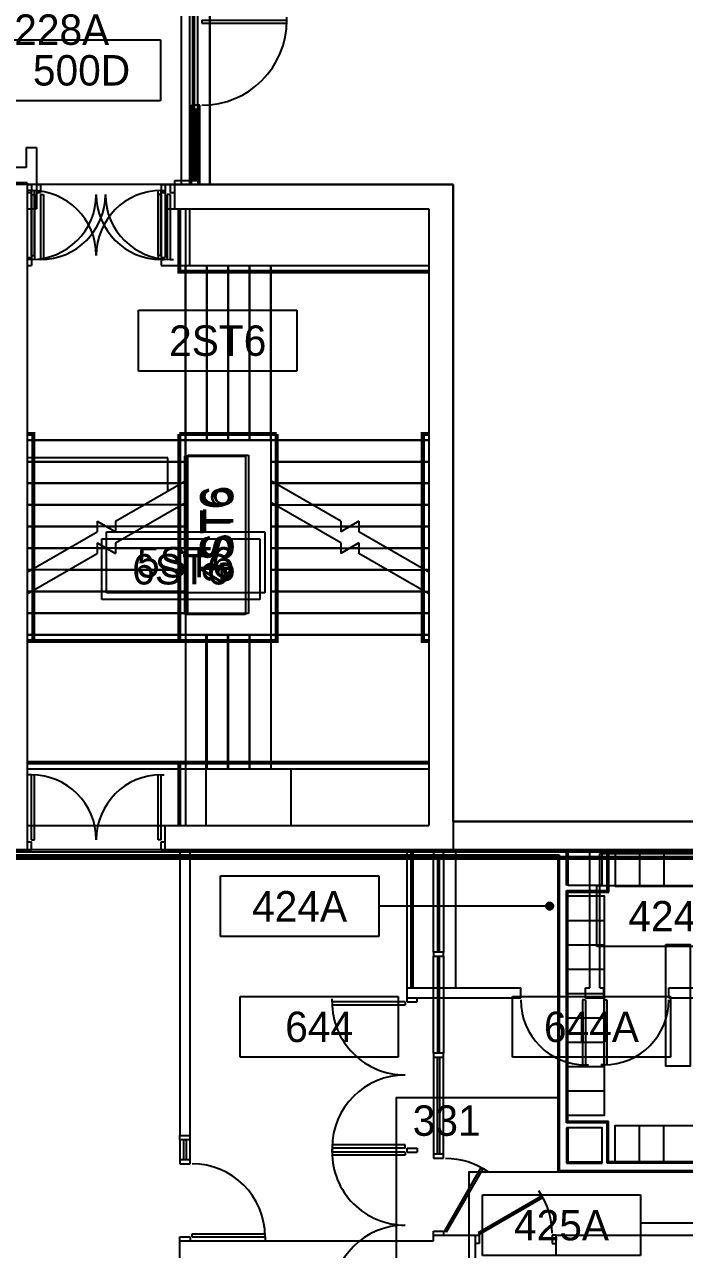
# Model space of a CAD drawing. Header units: inches. Extents: x -219 to 4035, y -10 to 4981.
# Drawn here: x 2776 to 3101, y 2715 to 3319 of the extents above; entities that cross this region are included whole.
import ezdxf
from ezdxf.enums import TextEntityAlignment as Align

# ---------------------------------------------------------------- set-up
doc = ezdxf.new("R2010")
doc.units = ezdxf.units.IN
doc.header["$LTSCALE"] = 48
doc.header["$MEASUREMENT"] = 0
doc.layers.get('0').update_dxf_attribs({"color": 13, "linetype": 'CONTINUOUS'})
for name, color, linetype in [('F1-BLDG3', 161, 'CONTINUOUS'), ('F2-BLDG1', 7, 'CONTINUOUS'), ('F2-BLDG3', 161, 'CONTINUOUS'), ('F2-BLDG4', 2, 'CONTINUOUS'), ('F2-BRKLINE', 201, 'CONTINUOUS'), ('f2-casework1', 4, 'CONTINUOUS'), ('f2-casework2', 8, 'CONTINUOUS'), ('F2-DOOR1', 3, 'CONTINUOUS'), ('f2-handrail', 3, 'CONTINUOUS'), ('F2-RMNOS', 3, 'CONTINUOUS'), ('F2-STAIR1', 24, 'CONTINUOUS'), ('F2-WINDOW1', 1, 'CONTINUOUS'), ('F2-WINDOW2', 4, 'CONTINUOUS'), ('F3-BLDG1', 7, 'CONTINUOUS'), ('F3-BLDG4', 2, 'CONTINUOUS'), ('F3-BRKLINE', 201, 'CONTINUOUS'), ('F3-DOOR1', 3, 'CONTINUOUS'), ('F3-DOORJMB', 32, 'CONTINUOUS'), ('f3-handrail', 3, 'CONTINUOUS'), ('F3-RMNOS', 3, 'CONTINUOUS'), ('F3-STAIR1', 24, 'CONTINUOUS'), ('F3-WINDOW1', 1, 'CONTINUOUS'), ('F4-BLDG1', 7, 'CONTINUOUS'), ('F4-BLDG3', 161, 'CONTINUOUS'), ('F4-BLDG4', 2, 'CONTINUOUS'), ('F4-BRKLINE', 201, 'CONTINUOUS'), ('F4-DOOR1', 3, 'CONTINUOUS'), ('F4-DOORJMB', 32, 'CONTINUOUS'), ('f4-handrail', 3, 'CONTINUOUS'), ('F4-RMNOS', 3, 'CONTINUOUS'), ('F4-STAIR1', 24, 'CONTINUOUS'), ('F4-WINDOW1', 1, 'CONTINUOUS'), ('F4-WINDOW2', 4, 'CONTINUOUS'), ('F5-BLDG1', 7, 'CONTINUOUS'), ('F5-BLDG3', 161, 'CONTINUOUS'), ('F5-BLDG4', 2, 'CONTINUOUS'), ('F5-BRKLINE', 201, 'CONTINUOUS'), ('F5-DOOR1', 3, 'CONTINUOUS'), ('F5-DOORJMB', 32, 'CONTINUOUS'), ('f5-handrail', 3, 'CONTINUOUS'), ('F5-RMNOS', 3, 'CONTINUOUS'), ('F5-STAIR1', 24, 'CONTINUOUS'), ('F5-WINDOW1', 1, 'CONTINUOUS'), ('F5-WINDOW2', 4, 'CONTINUOUS'), ('F6-BLDG1', 7, 'CONTINUOUS'), ('F6-BLDG3', 161, 'CONTINUOUS'), ('F6-BRKLINE', 201, 'CONTINUOUS'), ('F6-DOOR1', 3, 'CONTINUOUS'), ('F6-DOORJMB', 32, 'CONTINUOUS'), ('f6-handrail', 3, 'CONTINUOUS'), ('F6-RMNOS', 3, 'CONTINUOUS'), ('F6-STAIR1', 24, 'CONTINUOUS'), ('F6-WINDOW1', 1, 'CONTINUOUS'), ('F6-WINDOW2', 4, 'CONTINUOUS')]:
    doc.layers.add(name, color=color, linetype=linetype)
doc.layers.add('F2-Bldg1A', color=8, linetype='CONTINUOUS', plot=False)
doc.layers.add('F3-Bldg1A', color=8, linetype='CONTINUOUS', plot=False)
doc.styles.add('ORIG-RMNOS', font='noting.shx')
doc.styles.add('RMNOS', font='noting.shx')

# ---------------------------------------------------------------- blocks, each defined once
blk = doc.blocks.new('ADR-32DL')
for p, q in [((0, 33), (-1.5, 33)), ((0, 1), (0, 33)), ((1.5, 1), (1.5, 32.96)), ((62.5, 1), (62.5, 32.96)), ((64, 1), (64, 33)), ((64, 33), (65.5, 33)), ((0, 1), (1.5, 1)), ((64, 1), (62.5, 1))]:
    blk.add_line(p, q)
for centre, start, end in [((0, 1), 0, 90), ((64, 1), 90, 180)]:
    blk.add_arc(centre, 32, start, end)
blk = doc.blocks.new('ADR-36DL')
for p, q in [((0, 37), (-1.5, 37)), ((0, 1), (0, 37)), ((1.5, 1), (1.5, 36.97)), ((70.5, 1), (70.5, 36.97)), ((72, 1), (72, 37)), ((72, 37), (73.5, 37)), ((0, 1), (1.5, 1)), ((72, 1), (70.5, 1))]:
    blk.add_line(p, q)
for centre, start, end in [((0, 1), 0, 90), ((72, 1), 90, 180)]:
    blk.add_arc(centre, 36, start, end)
blk = doc.blocks.new('ADR-32R')
for p, q in [((-1.5, 1), (-1.5, 32.96)), ((0, 1), (0, 33)), ((0, 33), (1.5, 33)), ((0, 1), (-1.5, 1))]:
    blk.add_line(p, q)
blk.add_arc((0, 1), 32, 90, 180)
blk = doc.blocks.new('ADR-32L')
for p, q in [((0, 33), (-1.5, 33)), ((0, 1), (0, 33)), ((1.5, 1), (1.5, 32.96)), ((0, 1), (1.5, 1))]:
    blk.add_line(p, q)
blk.add_arc((0, 1), 32, 0, 90)
blk = doc.blocks.new('ADR-36R')
for p, q in [((-1.5, 1), (-1.5, 36.97)), ((0, 1), (0, 37)), ((0, 37), (1.5, 37)), ((0, 1), (-1.5, 1))]:
    blk.add_line(p, q)
blk.add_arc((0, 1), 36, 90, 180)
blk = doc.blocks.new('BDR-36')
for p, q in [((-0.25, 1.43), (30.93, 19.43)), ((0.25, 0.57), (31.43, 18.57)), ((-0.25, 1.43), (0.25, 0.57))]:
    blk.add_line(p, q)
blk.add_arc((0, 1), 36, 0, 35.35195)
blk = doc.blocks.new('rmnos')
at = {"color": 11}
for p, q in [((-0.40625, 0.15625), (0.40625, 0.15625)), ((-0.40625, -0.15625), (-0.40625, 0.15625)), ((0.40625, 0.15625), (0.40625, -0.15625)), ((0.40625, -0.15625), (-0.40625, -0.15625))]:
    blk.add_line(p, q, dxfattribs=at)
at = {"color": 9, "style": 'ORIG-RMNOS'}
blk.add_attdef('ROOM', text='', height=0.15625, dxfattribs=at).set_placement((0, 0), align=Align.MIDDLE)
blk = doc.blocks.new('ADR-42L')
for p, q in [((0, 43), (-1.5, 43)), ((0, 1), (0, 43)), ((1.5, 1), (1.5, 42.97)), ((0, 1), (1.5, 1))]:
    blk.add_line(p, q)
blk.add_arc((0, 1), 42, 0, 90)
blk = doc.blocks.new('RMNOS-1')
at = {"color": 9, "style": 'RMNOS'}
blk.add_attdef('ROOM', text='', height=0.1562, dxfattribs=at).set_placement((0, 0), align=Align.MIDDLE)

msp = doc.modelspace()

# ---------------------------------------------------------------- linework, layer by layer
at = {"layer": 'F1-BLDG3'}
for p, q in [((2987, 3240.5), (2729, 3240.5)), ((2987, 2926.5), (2987, 3240.5)), ((3129, 2926.5), (2987, 2926.5))]:
    msp.add_line(p, q, dxfattribs=at)
at = {"layer": 'F2-BLDG1'}
for p, q in [((2729, 3241.25), (2777, 3241.25)), ((2777, 3241.25), (2777, 3204.5)), ((2845, 3240.5), (2987, 3240.5)), ((2845, 3240.5), (2845, 3204.5)), ((2987, 3240.5), (2987, 2926.5)), ((2857, 3228.5), (2975, 3228.5)), ((2857, 3228.5), (2857, 3200.5)), ((2975, 3228.5), (2975, 2924.5)), ((2777, 3204.5), (2779, 3204.5)), ((2777, 3200.5), (2777, 3114.5)), ((2777, 3200.5), (2779, 3200.5)), ((2779, 3204.5), (2779, 3200.5)), ((2843, 3204.5), (2845, 3204.5)), ((2843, 3204.5), (2843, 3200.5)), ((2843, 3200.5), (2857, 3200.5)), ((2855, 3114.5), (2777, 3114.5)), ((2855, 3094.35), (2855, 3114.5)), ((2777, 3105.75), (2777, 2924.5)), ((2846.25, 3105.75), (2777, 3105.75)), ((2846.25, 3089.3), (2846.25, 3105.75)), ((2777, 2924.5), (2975, 2924.5)), ((2777, 2924.5), (2975, 2924.5)), ((2987, 2926.5), (3129, 2926.5)), ((3063.76, 2891.62), (3063.76, 2912.5)), ((3063.76, 2912.5), (3396, 2912.5)), ((2713.87, 2909.37), (3038.63, 2909.37)), ((3038.63, 2909.37), (3038.63, 2753.75)), ((3043.51, 2778.62), (3043.51, 2891.62)), ((3043.51, 2891.62), (3063.76, 2891.62)), ((3063.51, 2778.62), (3043.51, 2778.62)), ((3063.51, 2758.62), (3063.51, 2778.62)), ((3038.63, 2753.75), (3295.31, 2753.75)), ((3237.76, 2758.62), (3063.51, 2758.62))]:
    msp.add_line(p, q, dxfattribs=at)
at = {"layer": 'F2-Bldg1A'}
for p, q in [((3043.51, 2912.5), (2717, 2912.5)), ((3042.88, 2895), (3042.88, 2912.5)), ((3060.38, 2912.5), (3063.76, 2912.5)), ((3062.88, 2892.5), (3062.88, 2912.5)), ((3063.51, 2912.5), (3063.51, 2891.87)), ((3063.63, 2891.75), (3063.63, 2912.5)), ((2714.5, 2910), (3039.26, 2910)), ((3039.26, 2910), (3039.26, 2754.37)), ((3043.51, 2895), (3042.88, 2895)), ((3042.88, 2778), (3042.88, 2892.5)), ((3042.88, 2892.5), (3062.88, 2892.5)), ((3063.51, 2891.87), (3043.51, 2891.87)), ((3043.51, 2891.87), (3043.51, 2891.62)), ((3043.51, 2891.75), (3063.63, 2891.75)), ((3062.88, 2778), (3042.88, 2778)), ((3062.88, 2758), (3062.88, 2778)), ((3043.51, 2775.5), (3042.88, 2775.5)), ((3042.88, 2775.5), (3042.88, 2758)), ((3039.26, 2754.37), (3295.94, 2754.37)), ((3042.88, 2758), (3060.38, 2758)), ((3060.38, 2758), (3060.38, 2758.62)), ((3238.38, 2758), (3062.88, 2758))]:
    msp.add_line(p, q, dxfattribs=at)
at = {"layer": 'F2-BLDG3'}
for points in [[(3043.51, 2912.5), (3043.51, 2895), (3060.38, 2895), (3060.38, 2912.5)], [(3043.51, 2758.62), (3060.38, 2758.62), (3060.38, 2775.5), (3043.51, 2775.5)]]:
    msp.add_lwpolyline(points, close=True, dxfattribs=at)
at = {"layer": 'F2-BLDG4'}
for p, q in [((2865, 2952.5), (2865, 2924.5)), ((2907, 2952.5), (2907, 2924.5))]:
    msp.add_line(p, q, dxfattribs=at)
for points in [[(3038.63, 2790.22), (2958.88, 2790.22), (2958.88, 2693.62)], [(2994.88, 2693.62), (2994.88, 2753.75), (3038.63, 2753.75)]]:
    msp.add_lwpolyline(points, dxfattribs=at)
at = {"layer": 'F2-BRKLINE'}
for p, q in [((2820.5, 3074.43), (2855, 3094.35)), ((2820.5, 3063.76), (2855, 3083.68)), ((2811.5, 3074.43), (2811.5, 3069.23)), ((2811.5, 3074.43), (2820.5, 3069.23)), ((2820.5, 3074.43), (2820.5, 3069.23)), ((2777, 3049.31), (2811.5, 3069.23)), ((2811.5, 3063.76), (2820.5, 3058.57)), ((2811.5, 3063.76), (2811.5, 3058.57)), ((2820.5, 3063.76), (2820.5, 3058.57)), ((2777, 3038.65), (2811.5, 3058.57))]:
    msp.add_line(p, q, dxfattribs=at)
at = {"layer": 'f2-casework1'}
for points in [[(3066.76, 2912.5), (3066.76, 2894.5), (3390.76, 2894.5), (3390.76, 2912.5)], [(3043.51, 2781.62), (3061.51, 2781.62), (3061.51, 2889.62), (3043.51, 2889.62)], [(3066.76, 2758.62), (3066.76, 2776.62), (3234.76, 2776.62), (3234.76, 2758.62)]]:
    msp.add_lwpolyline(points, dxfattribs=at)
msp.add_lwpolyline([(3091.76, 2865.87), (3103.76, 2865.87), (3103.76, 2805.87), (3091.76, 2805.87)], close=True, dxfattribs=at)
at = {"layer": 'f2-casework2'}
for p, q in [((3078.76, 2912.5), (3078.76, 2894.5)), ((3090.76, 2912.5), (3090.76, 2894.5)), ((3043.51, 2877.62), (3061.51, 2877.62)), ((3043.51, 2865.62), (3061.51, 2865.62)), ((3043.51, 2853.62), (3061.51, 2853.62)), ((3043.51, 2841.62), (3061.51, 2841.62)), ((3043.51, 2829.62), (3061.51, 2829.62)), ((3043.51, 2817.62), (3061.51, 2817.62)), ((3043.51, 2805.62), (3061.51, 2805.62)), ((3043.51, 2793.62), (3061.51, 2793.62)), ((3078.76, 2758.62), (3078.76, 2776.62)), ((3090.76, 2758.62), (3090.76, 2776.62))]:
    msp.add_line(p, q, dxfattribs=at)
at = {"layer": 'f2-handrail', "const_width": 2}
for points in [[(2900, 3117.5), (2900, 3015.5), (2852, 3015.5), (2852, 3081.95)], [(2975, 3117.5), (2972, 3117.5), (2972, 3015.5), (2975, 3015.5)], [(2780, 3040.38), (2780, 3015.5), (2777, 3015.5)], [(2777, 2955.5), (2975, 2955.5)]]:
    msp.add_lwpolyline(points, dxfattribs=at)
at = {"layer": 'F2-STAIR1'}
for p, q in [((2897, 3114.5), (2897, 2952.5)), ((2897, 3114.5), (2975, 3114.5)), ((2897, 3103.83), (2975, 3103.83)), ((2897, 3093.16), (2975, 3093.16)), ((2852.95, 3082.5), (2855, 3082.5)), ((2855, 3083.68), (2855, 3018.5)), ((2897, 3082.5), (2975, 3082.5)), ((2834.47, 3071.83), (2855, 3071.83)), ((2897, 3071.83), (2975, 3071.83)), ((2811.5, 3061.16), (2816, 3061.16)), ((2820.5, 3061.16), (2855, 3061.16)), ((2897, 3061.16), (2975, 3061.16)), ((2797.53, 3050.5), (2855, 3050.5)), ((2897, 3050.5), (2975, 3050.5)), ((2779.05, 3039.83), (2855, 3039.83)), ((2897, 3039.83), (2975, 3039.83)), ((2777, 3029.17), (2855, 3029.17)), ((2897, 3029.17), (2975, 3029.17)), ((2777, 3018.5), (2975, 3018.5)), ((2865, 3018.5), (2865, 2952.5)), ((2875.67, 3018.5), (2875.67, 2952.5)), ((2886.33, 3018.5), (2886.33, 2952.5)), ((2777, 2952.5), (2975, 2952.5))]:
    msp.add_line(p, q, dxfattribs=at)
at = {"layer": 'F2-WINDOW1'}
for p, q in [((2858, 3277.5), (2858, 3242.5)), ((2859.5, 3277.5), (2859.5, 3242.5)), ((2860.5, 3277.5), (2860.5, 3242.5)), ((2862, 3242.5), (2862, 3277.5))]:
    msp.add_line(p, q, dxfattribs=at)
at = {"layer": 'F2-WINDOW2'}
for p, q in [((2862, 3279.5), (2858, 3279.5)), ((2858, 3277.5), (2858, 3279.5)), ((2862, 3277.5), (2862, 3279.5)), ((2862, 3277.5), (2858, 3277.5)), ((2858, 3240.5), (2858, 3242.5)), ((2858, 3242.5), (2862, 3242.5)), ((2862, 3240.5), (2862, 3242.5))]:
    msp.add_line(p, q, dxfattribs=at)
at = {"layer": 'F3-BLDG1'}
for p, q in [((2714.25, 3241.25), (2777, 3241.25)), ((2777, 3241.25), (2777, 2924.5)), ((2845, 3240.5), (2845, 3228.5)), ((2845, 3240.5), (2857, 3240.5)), ((2857, 3242.5), (2861, 3242.5)), ((2857, 3242.5), (2857, 3240.5)), ((2861, 3242.5), (2861, 3240.5)), ((2861, 3240.5), (2987, 3240.5)), ((2987, 3240.5), (2987, 2926.5)), ((2845, 3228.5), (2975, 3228.5)), ((2975, 3228.5), (2975, 2924.5)), ((2777, 2924.5), (2975, 2924.5)), ((2777, 2924.5), (2975, 2924.5)), ((2987, 2926.5), (3129, 2926.5)), ((2712.55, 2908.12), (3173.55, 2908.12))]:
    msp.add_line(p, q, dxfattribs=at)
at = {"layer": 'F3-Bldg1A'}
for p, q in [((2713.37, 2911.5), (3233.41, 2911.5)), ((3619, 2912.5), (2714.25, 2912.5)), ((3173.55, 2908.37), (2712.55, 2908.37)), ((2712.55, 2908.25), (3173.55, 2908.25)), ((3160.33, 2909), (2713.37, 2909))]:
    msp.add_line(p, q, dxfattribs=at)
at = {"layer": 'F3-BLDG4'}
for p, q in [((2853, 3240.5), (2853, 3359.75)), ((2867, 3240.5), (2867, 3360.5))]:
    msp.add_line(p, q, dxfattribs=at)
at = {"layer": 'F3-BRKLINE'}
for p, q in [((2820.5, 3074.43), (2855, 3094.35)), ((2820.5, 3063.76), (2855, 3083.68)), ((2811.5, 3074.43), (2811.5, 3069.23)), ((2811.5, 3074.43), (2820.5, 3069.23)), ((2820.5, 3074.43), (2820.5, 3069.23)), ((2777, 3049.31), (2811.5, 3069.23)), ((2811.5, 3063.76), (2820.5, 3058.57)), ((2811.5, 3063.76), (2811.5, 3058.57)), ((2820.5, 3063.76), (2820.5, 3058.57)), ((2777, 3038.65), (2811.5, 3058.57))]:
    msp.add_line(p, q, dxfattribs=at)
at = {"layer": 'F3-DOORJMB'}
for p, q in [((2777, 3240.5), (2779, 3240.5)), ((2779, 3240.5), (2779, 3236.5)), ((2843, 3240.5), (2843, 3236.5)), ((2843, 3240.5), (2845, 3240.5)), ((2777, 3236.5), (2779, 3236.5)), ((2843, 3236.5), (2845, 3236.5))]:
    msp.add_line(p, q, dxfattribs=at)
at = {"layer": 'f3-handrail', "const_width": 2}
for points in [[(2975, 3197.5), (2852, 3197.5), (2852, 3228.5)], [(2777, 3117.5), (2780, 3117.5), (2780, 3051.05)], [(2900, 3117.5), (2900, 3015.5), (2852, 3015.5), (2852, 3081.95)], [(2852, 3092.62), (2852, 3117.5)], [(2900, 3117.5), (2852, 3117.5)], [(2975, 3117.5), (2972, 3117.5), (2972, 3015.5), (2975, 3015.5)], [(2780, 3040.38), (2780, 3015.5), (2777, 3015.5)], [(2975, 2955.5), (2852, 2955.5), (2852, 2924.5)]]:
    msp.add_lwpolyline(points, dxfattribs=at)
at = {"layer": 'F3-STAIR1'}
for p, q in [((2855, 3228.5), (2855, 3200.5)), ((2855, 3200.5), (2975, 3200.5)), ((2855, 3200.5), (2855, 3114.5)), ((2865.5, 3200.5), (2865.5, 3114.5)), ((2876, 3200.5), (2876, 3114.5)), ((2886.5, 3200.5), (2886.5, 3114.5)), ((2897, 3200.5), (2897, 3114.5)), ((2777, 3114.5), (2975, 3114.5)), ((2855, 3114.5), (2855, 3094.35)), ((2897, 3114.5), (2897, 3018.5)), ((2777, 3103.83), (2855, 3103.83)), ((2897, 3103.83), (2975, 3103.83)), ((2777, 3093.16), (2852.95, 3093.16)), ((2897, 3093.16), (2975, 3093.16)), ((2777, 3082.5), (2834.47, 3082.5)), ((2852.95, 3082.5), (2855, 3082.5)), ((2855, 3083.68), (2855, 3018.5)), ((2897, 3082.5), (2975, 3082.5)), ((2777, 3071.83), (2811.5, 3071.83)), ((2816, 3071.83), (2820.5, 3071.83)), ((2834.47, 3071.83), (2855, 3071.83)), ((2897, 3071.83), (2975, 3071.83)), ((2777, 3061.16), (2797.53, 3061.16)), ((2811.5, 3061.16), (2816, 3061.16)), ((2820.5, 3061.16), (2855, 3061.16)), ((2897, 3061.16), (2975, 3061.16)), ((2777, 3050.5), (2779.05, 3050.5)), ((2797.53, 3050.5), (2855, 3050.5)), ((2897, 3050.5), (2975, 3050.5)), ((2779.05, 3039.83), (2855, 3039.83)), ((2897, 3039.83), (2975, 3039.83)), ((2777, 3029.17), (2855, 3029.17)), ((2897, 3029.17), (2975, 3029.17)), ((2777, 3018.5), (2975, 3018.5)), ((2855, 3018.5), (2855, 2952.5)), ((2865.5, 3018.5), (2865.5, 2952.5)), ((2876, 3018.5), (2876, 2952.5)), ((2886.5, 3018.5), (2886.5, 2952.5)), ((2897, 3018.5), (2897, 2952.5)), ((2855, 2952.5), (2975, 2952.5)), ((2855, 2952.5), (2855, 2924.5))]:
    msp.add_line(p, q, dxfattribs=at)
at = {"layer": 'F3-WINDOW1'}
for p, q in [((2857, 3358.5), (2857, 3242.5)), ((2858.5, 3358.5), (2858.5, 3242.5)), ((2859.5, 3242.5), (2859.5, 3358.5)), ((2861, 3242.5), (2861, 3358.5))]:
    msp.add_line(p, q, dxfattribs=at)
at = {"layer": 'F4-BLDG1'}
for p, q in [((2777, 3241.25), (2209, 3241.25)), ((2777, 3241.25), (2777, 3240.5)), ((2777, 3240.5), (2779, 3240.5)), ((2779, 3240.5), (2779, 3236.5)), ((2843, 3240.5), (2987, 3240.5)), ((2843, 3240.5), (2843, 3236.5)), ((2987, 3240.5), (2987, 2926.5)), ((2777, 3236.5), (2777, 2916.5)), ((2777, 3236.5), (2779, 3236.5)), ((2843, 3236.5), (2845, 3236.5)), ((2845, 3236.5), (2845, 3228.5)), ((2845, 3228.5), (2975, 3228.5)), ((2975, 3228.5), (2975, 2924.5)), ((2845, 2916.5), (2845, 2924.5)), ((2845, 2924.5), (2975, 2924.5)), ((2845, 2924.5), (2975, 2924.5)), ((2987, 2926.5), (3129, 2926.5)), ((2208.25, 2911.75), (2777, 2911.75)), ((2777, 2916.5), (2779, 2916.5)), ((2777, 2912.5), (2779, 2912.5)), ((2777, 2911.75), (2777, 2912.5)), ((2779, 2912.5), (2779, 2916.5)), ((2843, 2916.5), (2845, 2916.5)), ((2843, 2912.5), (2843, 2916.5)), ((2843, 2912.5), (2845, 2912.5)), ((2845, 2911.75), (2845, 2912.5)), ((2845, 2911.75), (3054.25, 2911.75)), ((3054.25, 2844.5), (3054.25, 2911.75)), ((3059.25, 2844.5), (3059.25, 2910.75)), ((3059.25, 2910.75), (3135.25, 2910.75)), ((2964.25, 2844.5), (3020.25, 2844.5)), ((2964.25, 2839.5), (2964.25, 2844.5)), ((3020.25, 2839.5), (3020.25, 2844.5)), ((3052.25, 2844.5), (3054.25, 2844.5)), ((3052.25, 2839.5), (3052.25, 2844.5)), ((3059.25, 2844.5), (3061.25, 2844.5)), ((3061.25, 2839.5), (3061.25, 2844.5)), ((3093.25, 2844.5), (3135.25, 2844.5)), ((3093.25, 2839.5), (3093.25, 2844.5)), ((2964.25, 2839.5), (3020.25, 2839.5)), ((3052.25, 2839.5), (3061.25, 2839.5)), ((3093.25, 2839.5), (3146.75, 2839.5))]:
    msp.add_line(p, q, dxfattribs=at)
at = {"layer": 'F4-BLDG3'}
msp.add_lwpolyline([(2801.22, 4624.84), (2806.88, 4630.5), (3089, 4630.5), (3089, 3360.5), (2867, 3360.5), (2867, 3240.5)], dxfattribs=at)
at = {"layer": 'F4-BLDG4'}
for p, q in [((2964.25, 2844.5), (2964.25, 2911.75)), ((2988.25, 2844.5), (2988.25, 2911.75))]:
    msp.add_line(p, q, dxfattribs=at)
at = {"layer": 'F4-BRKLINE'}
for p, q in [((2931.5, 3074.43), (2897, 3094.35)), ((2931.5, 3063.76), (2897, 3083.68)), ((2931.5, 3074.43), (2931.5, 3069.23)), ((2940.5, 3074.43), (2931.5, 3069.23)), ((2940.5, 3074.43), (2940.5, 3069.23)), ((2975, 3049.31), (2940.5, 3069.23)), ((2940.5, 3063.76), (2931.5, 3058.57)), ((2931.5, 3063.76), (2931.5, 3058.57)), ((2940.5, 3063.76), (2940.5, 3058.57)), ((2975, 3038.65), (2940.5, 3058.57))]:
    msp.add_line(p, q, dxfattribs=at)
at = {"layer": 'F4-DOORJMB'}
for p, q in [((2964.25, 2837.5), (2964.25, 2839.5)), ((2969.25, 2837.5), (2969.25, 2839.5)), ((2964.25, 2837.5), (2969.25, 2837.5))]:
    msp.add_line(p, q, dxfattribs=at)
at = {"layer": 'f4-handrail', "const_width": 2}
for points in [[(2975, 3197.5), (2852, 3197.5), (2852, 3228.5)], [(2777, 3117.5), (2780, 3117.5), (2780, 3015.5), (2777, 3015.5)], [(2852, 3117.5), (2852, 3015.5), (2900, 3015.5), (2900, 3081.95)], [(2852, 3117.5), (2900, 3117.5)], [(2900, 3092.62), (2900, 3117.5)], [(2975, 3117.5), (2972, 3117.5), (2972, 3051.05)], [(2972, 3040.38), (2972, 3015.5), (2975, 3015.5)], [(2975, 2955.5), (2852, 2955.5), (2852, 2924.5)]]:
    msp.add_lwpolyline(points, dxfattribs=at)
at = {"layer": 'F4-RMNOS', "color": 4}
for p, q in [((3024.75, 2884.75), (2950.25, 2884.75)), ((3036.75, 2884.75), (3024.75, 2884.75)), ((3096.5, 2728.5), (3079.38, 2728.5)), ((3158, 2728.5), (3096.5, 2728.5))]:
    msp.add_line(p, q, dxfattribs=at)
at = {"layer": 'F4-RMNOS', "color": 4, "const_width": 2.25}
msp.add_lwpolyline([(3033.38, 2884.75, 1), (3035.63, 2884.75, 1)], format="xyb", close=True, dxfattribs=at)
at = {"layer": 'F4-STAIR1'}
for p, q in [((2855, 3228.5), (2855, 3200.5)), ((2855, 3200.5), (2975, 3200.5)), ((2855, 3114.5), (2855, 3200.5)), ((2865.5, 3114.5), (2865.5, 3200.5)), ((2876, 3114.5), (2876, 3200.5)), ((2886.5, 3114.5), (2886.5, 3200.5)), ((2897, 3114.5), (2897, 3200.5)), ((2975, 3114.5), (2777, 3114.5)), ((2855, 3114.5), (2855, 3018.5)), ((2897, 3114.5), (2897, 3094.35)), ((2855, 3103.83), (2777, 3103.83)), ((2975, 3103.83), (2897, 3103.83)), ((2855, 3093.16), (2777, 3093.16)), ((2975, 3093.16), (2899.05, 3093.16)), ((2855, 3082.5), (2777, 3082.5)), ((2897, 3083.68), (2897, 3018.5)), ((2899.05, 3082.5), (2897, 3082.5)), ((2975, 3082.5), (2917.53, 3082.5)), ((2855, 3071.83), (2777, 3071.83)), ((2917.53, 3071.83), (2897, 3071.83)), ((2936, 3071.83), (2931.5, 3071.83)), ((2975, 3071.83), (2940.5, 3071.83)), ((2855, 3061.16), (2777, 3061.16)), ((2931.5, 3061.16), (2897, 3061.16)), ((2940.5, 3061.16), (2936, 3061.16)), ((2975, 3061.16), (2954.47, 3061.16)), ((2855, 3050.5), (2777, 3050.5)), ((2954.47, 3050.5), (2897, 3050.5)), ((2975, 3050.5), (2972.95, 3050.5)), ((2855, 3039.83), (2777, 3039.83)), ((2972.95, 3039.83), (2897, 3039.83)), ((2855, 3029.17), (2777, 3029.17)), ((2975, 3029.17), (2897, 3029.17)), ((2975, 3018.5), (2777, 3018.5)), ((2855, 3018.5), (2855, 2952.5)), ((2865.5, 3018.5), (2865.5, 2952.5)), ((2876, 3018.5), (2876, 2952.5)), ((2886.5, 3018.5), (2886.5, 2952.5)), ((2897, 3018.5), (2897, 2952.5)), ((2855, 2952.5), (2855, 2924.5)), ((2855, 2952.5), (2975, 2952.5))]:
    msp.add_line(p, q, dxfattribs=at)
at = {"layer": 'F4-WINDOW1'}
for p, q in [((2966.25, 2844.5), (2966.25, 2911.75)), ((2967.25, 2844.5), (2967.25, 2911.75))]:
    msp.add_line(p, q, dxfattribs=at)
at = {"layer": 'F4-WINDOW2'}
for p, q in [((2964.25, 2763.5), (2964.25, 2765.5)), ((2964.25, 2765.5), (2969.25, 2765.5)), ((2964.25, 2763.5), (2969.25, 2763.5)), ((2969.25, 2765.5), (2969.25, 2763.5))]:
    msp.add_line(p, q, dxfattribs=at)
at = {"layer": 'F5-BLDG1'}
for p, q in [((2776.5, 3258.62), (2776.5, 3248.87)), ((2776.5, 3258.62), (2781.5, 3258.62)), ((2781.5, 3258.62), (2781.5, 3228.5)), ((2776.5, 3248.87), (2726.25, 3248.87)), ((2849.5, 3242.5), (2849.5, 3228.5)), ((2849.5, 3242.5), (2857, 3242.5)), ((2857, 3242.5), (2857, 3240.5)), ((2857, 3240.5), (2987, 3240.5)), ((2987, 3240.5), (2987, 2911.75)), ((2777, 3228.5), (2781.5, 3228.5)), ((2777, 3228.5), (2777, 2916.5)), ((2849.5, 3228.5), (2975, 3228.5)), ((2975, 3228.5), (2975, 2924.5)), ((2845, 2924.5), (2975, 2924.5)), ((2845, 2924.5), (2975, 2924.5)), ((2845, 2916.5), (2845, 2924.5)), ((2214, 2911.75), (2777, 2911.75)), ((2777, 2916.5), (2779, 2916.5)), ((2777, 2911.75), (2777, 2912.5)), ((2777, 2912.5), (2779, 2912.5)), ((2779, 2912.5), (2779, 2916.5)), ((2843, 2912.5), (2843, 2916.5)), ((2843, 2916.5), (2845, 2916.5)), ((2843, 2912.5), (2845, 2912.5)), ((2845, 2911.75), (2845, 2912.5)), ((2845, 2911.75), (2987, 2911.75))]:
    msp.add_line(p, q, dxfattribs=at)
at = {"layer": 'F5-BLDG3'}
msp.add_lwpolyline([(3129, 2926.5), (2987, 2926.5)], dxfattribs=at)
at = {"layer": 'F5-BLDG4'}
for p, q in [((2853, 3242.5), (2853, 3359.62)), ((2867, 3240.5), (2867, 3360.5))]:
    msp.add_line(p, q, dxfattribs=at)
at = {"layer": 'F5-BRKLINE'}
for p, q in [((2820.5, 3074.43), (2855, 3094.35)), ((2811.5, 3074.43), (2820.5, 3069.23)), ((2811.5, 3074.43), (2811.5, 3069.23)), ((2820.5, 3074.43), (2820.5, 3069.23)), ((2777, 3049.31), (2811.5, 3069.23))]:
    msp.add_line(p, q, dxfattribs=at)
at = {"layer": 'F5-DOORJMB'}
for p, q in [((2781.5, 3240.5), (2783.5, 3240.5)), ((2783.5, 3240.5), (2783.5, 3236.5)), ((2847.5, 3240.5), (2847.5, 3236.5)), ((2847.5, 3240.5), (2849.5, 3240.5)), ((2781.5, 3236.5), (2783.5, 3236.5)), ((2847.5, 3236.5), (2849.5, 3236.5))]:
    msp.add_line(p, q, dxfattribs=at)
at = {"layer": 'f5-handrail', "const_width": 2}
for points in [[(2975, 3197.5), (2852, 3197.5), (2852, 3228.5)], [(2900, 3117.5), (2900, 3015.5), (2777, 3015.5)], [(2777, 3117.5), (2780, 3117.5), (2780, 3051.05)], [(2900, 3117.5), (2852, 3117.5)], [(2852, 3092.62), (2852, 3117.5)], [(2975, 3117.5), (2972, 3117.5), (2972, 3015.5), (2975, 3015.5)], [(2975, 2955.5), (2852, 2955.5), (2852, 2924.5)]]:
    msp.add_lwpolyline(points, dxfattribs=at)
at = {"layer": 'F5-STAIR1'}
for p, q in [((2855, 3228.5), (2855, 3200.5)), ((2855, 3200.5), (2975, 3200.5)), ((2777, 3114.5), (2975, 3114.5)), ((2855, 3114.5), (2855, 3094.35)), ((2897, 3114.5), (2897, 3018.5)), ((2777, 3103.83), (2855, 3103.83)), ((2897, 3103.83), (2975, 3103.83)), ((2777, 3093.16), (2852.95, 3093.16)), ((2897, 3093.16), (2975, 3093.16)), ((2777, 3082.5), (2834.47, 3082.5)), ((2897, 3082.5), (2975, 3082.5)), ((2777, 3071.83), (2811.5, 3071.83)), ((2816, 3071.83), (2820.5, 3071.83)), ((2897, 3071.83), (2975, 3071.83)), ((2777, 3061.16), (2797.53, 3061.16)), ((2897, 3061.16), (2975, 3061.16)), ((2777, 3050.5), (2779.05, 3050.5)), ((2897, 3050.5), (2975, 3050.5)), ((2897, 3039.83), (2975, 3039.83)), ((2897, 3029.17), (2975, 3029.17)), ((2777, 3018.5), (2975, 3018.5)), ((2855, 3018.5), (2855, 2952.5)), ((2865.5, 3018.5), (2865.5, 2952.5)), ((2876, 3018.5), (2876, 2952.5)), ((2886.5, 3018.5), (2886.5, 2952.5)), ((2897, 3018.5), (2897, 2952.5)), ((2855, 2952.5), (2975, 2952.5)), ((2855, 2952.5), (2855, 2924.5))]:
    msp.add_line(p, q, dxfattribs=at)
at = {"layer": 'F5-WINDOW1'}
for p, q in [((2857, 3358.5), (2857, 3242.5)), ((2858.5, 3358.5), (2858.5, 3242.5)), ((2859.5, 3242.5), (2859.5, 3358.5)), ((2861, 3242.5), (2861, 3358.5))]:
    msp.add_line(p, q, dxfattribs=at)
at = {"layer": 'F5-WINDOW2'}
for p, q in [((2857, 3242.5), (2861, 3242.5)), ((2861, 3242.5), (2861, 3240.5))]:
    msp.add_line(p, q, dxfattribs=at)
at = {"layer": 'F6-BLDG1'}
for p, q in [((2777, 3241.25), (2552.75, 3241.25)), ((2777, 3241.25), (2777, 3240.5)), ((2777, 3240.5), (2779, 3240.5)), ((2779, 3240.5), (2779, 3236.5)), ((2843, 3240.5), (2843, 3236.5)), ((2843, 3240.5), (2987, 3240.5)), ((2987, 3240.5), (2987, 2911.75)), ((2777, 3236.5), (2779, 3236.5)), ((2777, 3236.5), (2777, 2911.75)), ((2843, 3236.5), (2845, 3236.5)), ((2845, 3236.5), (2845, 3228.5)), ((2845, 3228.5), (2975, 3228.5)), ((2975, 3228.5), (2975, 2924.5)), ((2845, 2924.5), (2975, 2924.5)), ((2845, 2924.5), (2975, 2924.5)), ((2845, 2911.75), (2845, 2924.5)), ((2777, 2911.75), (2772.25, 2911.75)), ((2845, 2911.75), (2852.25, 2911.75)), ((2852.25, 2911.75), (2852.25, 2771.75)), ((2857.25, 2771.75), (2857.25, 2911.75)), ((2857.25, 2911.75), (2987, 2911.75)), ((2852.25, 2771.75), (2857.25, 2771.75)), ((2852.25, 2637.25), (2852.25, 2719.75)), ((2852.25, 2719.75), (2857.25, 2719.75)), ((2857.25, 2719.75), (2977.25, 2719.75)), ((2977.25, 2719.75), (2977.25, 2722.5)), ((2977.25, 2722.5), (2997.75, 2722.5)), ((2997.75, 2722.5), (2997.75, 2700.75)), ((3037.75, 2712.75), (3037.75, 2722.5)), ((3037.75, 2722.5), (3129, 2722.5))]:
    msp.add_line(p, q, dxfattribs=at)
at = {"layer": 'F6-BLDG3'}
for p, q in [((2867, 3360.5), (2867, 3240.5)), ((2209, 3241.25), (2777, 3241.25)), ((2987, 2926.5), (3129, 2926.5)), ((2987, 2912.5), (3129, 2912.5))]:
    msp.add_line(p, q, dxfattribs=at)
at = {"layer": 'F6-BRKLINE'}
for p, q in [((2820.5, 3074.43), (2855, 3094.35)), ((2811.5, 3074.43), (2820.5, 3069.23)), ((2811.5, 3074.43), (2811.5, 3069.23)), ((2820.5, 3074.43), (2820.5, 3069.23)), ((2777, 3049.31), (2811.5, 3069.23))]:
    msp.add_line(p, q, dxfattribs=at)
at = {"layer": 'F6-DOORJMB'}
for p, q in [((2777, 2916.5), (2779, 2916.5)), ((2777, 2912.5), (2779, 2912.5)), ((2779, 2912.5), (2779, 2916.5)), ((2843, 2912.5), (2843, 2916.5)), ((2843, 2916.5), (2845, 2916.5)), ((2843, 2912.5), (2845, 2912.5)), ((2997.75, 2722.5), (2999.75, 2722.5)), ((2999.75, 2718.5), (2997.75, 2718.5)), ((2999.75, 2722.5), (2999.75, 2718.5)), ((3037.75, 2722.5), (3035.75, 2722.5)), ((3035.75, 2722.5), (3035.75, 2718.5)), ((3035.75, 2718.5), (3037.75, 2718.5))]:
    msp.add_line(p, q, dxfattribs=at)
at = {"layer": 'f6-handrail', "const_width": 2}
for points in [[(2975, 3197.5), (2852, 3197.5), (2852, 3228.5)], [(2900, 3117.5), (2900, 3015.5), (2777, 3015.5)], [(2777, 3117.5), (2780, 3117.5), (2780, 3051.05)], [(2900, 3117.5), (2852, 3117.5)], [(2852, 3092.62), (2852, 3117.5)], [(2975, 3117.5), (2972, 3117.5), (2972, 3015.5), (2975, 3015.5)], [(2975, 2955.5), (2852, 2955.5), (2852, 2924.5)]]:
    msp.add_lwpolyline(points, dxfattribs=at)
at = {"layer": 'F6-STAIR1'}
for p, q in [((2855, 3228.5), (2855, 3200.5)), ((2855, 3200.5), (2975, 3200.5)), ((2777, 3114.5), (2975, 3114.5)), ((2855, 3114.5), (2855, 3094.35)), ((2897, 3114.5), (2897, 3018.5)), ((2777, 3103.83), (2855, 3103.83)), ((2897, 3103.83), (2975, 3103.83)), ((2777, 3093.16), (2852.95, 3093.16)), ((2897, 3093.16), (2975, 3093.16)), ((2777, 3082.5), (2834.47, 3082.5)), ((2897, 3082.5), (2975, 3082.5)), ((2777, 3071.83), (2811.5, 3071.83)), ((2816, 3071.83), (2820.5, 3071.83)), ((2897, 3071.83), (2975, 3071.83)), ((2777, 3061.16), (2797.53, 3061.16)), ((2897, 3061.16), (2975, 3061.16)), ((2777, 3050.5), (2779.05, 3050.5)), ((2897, 3050.5), (2975, 3050.5)), ((2897, 3039.83), (2975, 3039.83)), ((2897, 3029.17), (2975, 3029.17)), ((2777, 3018.5), (2975, 3018.5)), ((2855, 3018.5), (2855, 2952.5)), ((2865.5, 3018.5), (2865.5, 2952.5)), ((2876, 3018.5), (2876, 2952.5)), ((2886.5, 3018.5), (2886.5, 2952.5)), ((2897, 3018.5), (2897, 2952.5)), ((2855, 2952.5), (2975, 2952.5)), ((2855, 2952.5), (2855, 2924.5))]:
    msp.add_line(p, q, dxfattribs=at)
at = {"layer": 'F6-WINDOW1'}
for p, q in [((2977.25, 2862), (2977.25, 2909.75)), ((2979.25, 2909.75), (2979.25, 2862)), ((2980.25, 2862), (2980.25, 2909.75)), ((2982.25, 2909.75), (2982.25, 2862)), ((2977.25, 2812.25), (2977.25, 2860)), ((2979.25, 2860), (2979.25, 2812.25)), ((2980.25, 2812.25), (2980.25, 2860)), ((2982.25, 2860), (2982.25, 2812.25)), ((2977.25, 2810.25), (2977.25, 2762.5)), ((2979.25, 2762.5), (2979.25, 2810.25)), ((2980.25, 2810.25), (2980.25, 2762.5)), ((2982.25, 2762.5), (2982.25, 2810.25)), ((2852.25, 2769.75), (2852.25, 2759.75)), ((2854.25, 2759.75), (2854.25, 2769.75)), ((2855.25, 2769.75), (2855.25, 2759.75)), ((2857.25, 2759.75), (2857.25, 2769.75))]:
    msp.add_line(p, q, dxfattribs=at)
at = {"layer": 'F6-WINDOW2'}
for p, q in [((2977.25, 2911.75), (2977.25, 2909.75)), ((2982.25, 2909.75), (2982.25, 2911.75)), ((2977.25, 2909.75), (2982.25, 2909.75)), ((2982.25, 2862), (2977.25, 2862)), ((2977.25, 2862), (2977.25, 2860)), ((2977.25, 2860), (2982.25, 2860)), ((2982.25, 2860), (2982.25, 2862)), ((2977.25, 2812.25), (2977.25, 2810.25)), ((2982.25, 2812.25), (2977.25, 2812.25)), ((2977.25, 2810.25), (2982.25, 2810.25)), ((2982.25, 2810.25), (2982.25, 2812.25)), ((2852.25, 2769.75), (2852.25, 2771.75)), ((2857.25, 2769.75), (2857.25, 2771.75)), ((2852.25, 2769.75), (2857.25, 2769.75)), ((2857.25, 2759.75), (2852.25, 2759.75)), ((2852.25, 2759.75), (2852.25, 2757.75)), ((2857.25, 2757.75), (2857.25, 2759.75)), ((2977.25, 2762.5), (2977.25, 2760.5)), ((2982.25, 2762.5), (2977.25, 2762.5)), ((2977.25, 2760.5), (2982.25, 2760.5)), ((2982.25, 2760.5), (2982.25, 2762.5)), ((2852.25, 2757.75), (2857.25, 2757.75)), ((2977.25, 2722.5), (2977.25, 2724.5)), ((2977.25, 2724.5), (2982.25, 2724.5)), ((2982.25, 2724.5), (2982.25, 2722.5)), ((2852.25, 2719.75), (2852.25, 2721.75)), ((2852.25, 2721.75), (2857.25, 2721.75)), ((2857.25, 2721.75), (2857.25, 2719.75))]:
    msp.add_line(p, q, dxfattribs=at)

# ---------------------------------------------------------------- block references
at = {"layer": 'F2-DOOR1', "rotation": 270}
msp.add_blockref('ADR-42L', (2862, 3321.5), dxfattribs=at)
at = {"layer": 'F2-DOOR1'}
msp.add_blockref('ADR-32DL', (2779, 3204.5), dxfattribs=at)
at = {"layer": 'F2-RMNOS'}
ref = msp.add_blockref('RMNOS-1', (2793.98, 3316.8), dxfattribs=dict(at, xscale=96, yscale=96, zscale=96))
ref.add_attrib('ROOM', '228A', dxfattribs={"layer": '0', "color": 9, "height": 15, "style": 'RMNOS'}).set_placement((2793.98, 3316.8), align=Align.MIDDLE)
ref = msp.add_blockref('rmnos', (2870.88, 3163.5), dxfattribs=dict(at, xscale=96, yscale=96, zscale=96))
ref.add_attrib('ROOM', '2ST6', dxfattribs={"layer": '0', "color": 9, "height": 15, "style": 'ORIG-RMNOS'}).set_placement((2870.88, 3163.5), align=Align.MIDDLE)
at = {"layer": 'F3-DOOR1', "rotation": 180}
msp.add_blockref('ADR-32DL', (2843, 3236.5), dxfattribs=at)
at = {"layer": 'F3-RMNOS'}
ref = msp.add_blockref('rmnos', (2871.13, 3068), dxfattribs=dict(at, xscale=96, yscale=96, zscale=96, rotation=89.99999999999999))
ref.add_attrib('ROOM', '3ST6', dxfattribs={"layer": '0', "color": 9, "height": 15, "rotation": 90, "style": 'ORIG-RMNOS'}).set_placement((2871.13, 3068), align=Align.MIDDLE)
ref = msp.add_blockref('RMNOS-1', (2983.75, 2779.03), dxfattribs=dict(at, xscale=96, yscale=96, zscale=96))
ref.add_attrib('ROOM', '331', dxfattribs={"layer": '0', "color": 9, "height": 15, "style": 'RMNOS'}).set_placement((2983.75, 2779.03), align=Align.MIDDLE)
at = {"layer": 'F4-DOOR1'}
for name, p, rotation in [('ADR-32DL', (2843, 3236.5), 180), ('ADR-36DL', (2964.25, 2765.5), 89.99999999999999), ('ADR-32L', (3052.25, 2839.5), 180), ('ADR-32R', (3061.25, 2839.5), 180), ('ADR-36DL', (2964.25, 2691.5), 89.99999999999999)]:
    msp.add_blockref(name, p, dxfattribs=dict(at, rotation=rotation))
msp.add_blockref('ADR-32DL', (2779, 2916.5), dxfattribs=at)
at = {"layer": 'F4-RMNOS'}
ref = msp.add_blockref('rmnos', (2869.63, 3067.5), dxfattribs=dict(at, xscale=96, yscale=96, zscale=96, rotation=89.99999999999999))
ref.add_attrib('ROOM', '4ST6', dxfattribs={"layer": '0', "color": 9, "height": 15, "rotation": 90, "style": 'ORIG-RMNOS'}).set_placement((2869.63, 3067.5), align=Align.MIDDLE)
ref = msp.add_blockref('rmnos', (2911.25, 2884.75), dxfattribs=dict(at, xscale=96, yscale=96, zscale=96))
ref.add_attrib('ROOM', '424A', dxfattribs={"layer": '0', "color": 9, "height": 15, "style": 'ORIG-RMNOS'}).set_placement((2911.25, 2884.75), align=Align.MIDDLE)
ref = msp.add_blockref('rmnos', (3096.75, 2879.88), dxfattribs=dict(at, xscale=96, yscale=96, zscale=96))
ref.add_attrib('ROOM', '424B', dxfattribs={"layer": '0', "color": 9, "height": 15, "style": 'ORIG-RMNOS'}).set_placement((3096.75, 2879.88), align=Align.MIDDLE)
ref = msp.add_blockref('rmnos', (3040.38, 2727.5), dxfattribs=dict(at, xscale=96, yscale=96, zscale=96))
ref.add_attrib('ROOM', '425A', dxfattribs={"layer": '0', "color": 9, "height": 15, "style": 'ORIG-RMNOS'}).set_placement((3040.38, 2727.5), align=Align.MIDDLE)
at = {"layer": 'F5-DOOR1', "rotation": 180}
msp.add_blockref('ADR-32DL', (2847.5, 3236.5), dxfattribs=at)
at = {"layer": 'F5-DOOR1'}
msp.add_blockref('ADR-32DL', (2779, 2916.5), dxfattribs=at)
at = {"layer": 'F5-RMNOS'}
ref = msp.add_blockref('rmnos', (2803.75, 3296.75), dxfattribs=dict(at, xscale=96, yscale=96, zscale=96))
ref.add_attrib('ROOM', '500D', dxfattribs={"layer": '0', "color": 9, "height": 15, "style": 'ORIG-RMNOS'}).set_placement((2803.75, 3296.75), align=Align.MIDDLE)
ref = msp.add_blockref('rmnos', (2855.06, 3054.25), dxfattribs=dict(at, xscale=96, yscale=96, zscale=96))
ref.add_attrib('ROOM', '5ST6', dxfattribs={"layer": '0', "color": 9, "height": 15, "style": 'ORIG-RMNOS'}).set_placement((2855.06, 3054.25), align=Align.MIDDLE)
at = {"layer": 'F6-DOOR1'}
for name, p, rotation in [('ADR-32DL', (2843, 3236.5), 180), ('ADR-36R', (2857.25, 2721.75), 270)]:
    msp.add_blockref(name, p, dxfattribs=dict(at, rotation=rotation))
for name, p in [('ADR-32DL', (2779, 2916.5)), ('BDR-36', (2999.75, 2722.5))]:
    msp.add_blockref(name, p, dxfattribs=at)
at = {"layer": 'F6-DOOR1', "xscale": -1, "rotation": 270}
msp.add_blockref('BDR-36', (2982.25, 2724.5), dxfattribs=at)
at = {"layer": 'F6-RMNOS'}
ref = msp.add_blockref('rmnos', (2852.69, 3050.81), dxfattribs=dict(at, xscale=96, yscale=96, zscale=96))
ref.add_attrib('ROOM', '6ST6', dxfattribs={"layer": '0', "color": 9, "height": 15, "style": 'ORIG-RMNOS'}).set_placement((2852.69, 3050.81), align=Align.MIDDLE)
ref = msp.add_blockref('rmnos', (2920.88, 2825.25), dxfattribs=dict(at, xscale=96, yscale=96, zscale=96))
ref.add_attrib('ROOM', '644', dxfattribs={"layer": '0', "color": 9, "height": 15, "style": 'ORIG-RMNOS'}).set_placement((2920.88, 2825.25), align=Align.MIDDLE)
ref = msp.add_blockref('rmnos', (3055.13, 2825.25), dxfattribs=dict(at, xscale=96, yscale=96, zscale=96))
ref.add_attrib('ROOM', '644A', dxfattribs={"layer": '0', "color": 9, "height": 15, "style": 'ORIG-RMNOS'}).set_placement((3055.13, 2825.25), align=Align.MIDDLE)

doc.saveas('drawing.dxf')
